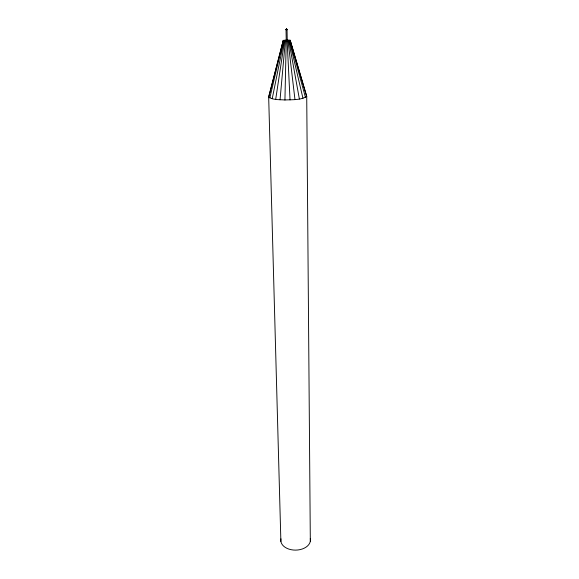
<?xml version="1.0" encoding="UTF-8"?>
<svg xmlns="http://www.w3.org/2000/svg" width="579" height="579" viewBox="0 0 579 579"><rect width="100%" height="100%" fill="white"/><g stroke="black" fill="none" stroke-linecap="round" stroke-linejoin="round"><path stroke-width="0.87" d="M286.323 39.987L283.276 40.421L268.678 97.019C273.295 100.247 279.563 99.479 284.933 99.986L286.229 40.885L290.202 40.313L287.235 39.973M286.482 29.609L286.525 28.95L287.054 29.652L287.242 40.429L286.229 40.429L286.033 29.688L286.525 28.95L287.054 29.652L286.525 28.95C284.694 30.065 288.4 29.992 286.525 28.95L286.033 29.688L287.018 29.638M286.467 29.732L286.525 28.95L286.952 29.63M280.041 99.798L285.346 40.87L286.229 40.885M280.88 541.437L268.678 97.019L283.276 40.421M275.691 99.371L284.564 40.819L285.346 40.87M272.21 98.734L283.927 40.747L284.564 40.819M269.821 97.931L283.261 40.544M280.374 53.362L281.003 50.749M281.423 49.012L283.529 40.306M286.337 29.732L286.525 28.95L286.945 29.703M286.352 29.616L286.525 28.95L286.858 29.616M286.221 29.724L286.525 28.95L286.851 29.717M286.236 29.63L286.525 28.95L286.743 29.609M286.612 29.609L286.525 28.95L286.127 29.717L286.525 28.95L286.735 29.724M286.069 29.652L286.525 28.95L286.605 29.732M284.933 99.986C292.156 99.545 300.342 100.37 306.725 96.469L290.202 40.313M286.258 40.458L287.242 40.414M283.486 40.653L283.927 40.747M290.195 40.436L306.725 96.469L310.322 541.22M289.97 40.204L294.61 56.619M289.949 40.552L305.459 97.41M289.478 40.66L302.955 98.285M288.827 40.754L299.379 99.031M288.031 40.827L294.972 99.581M287.141 40.87L290.036 99.914M286.525 28.95L286.54 29.674M310.279 538.622A14.822 9.937 -1 0 1 295.551 550.122A14.822 9.937 -1 0 1 280.96 538.846"/></g></svg>
